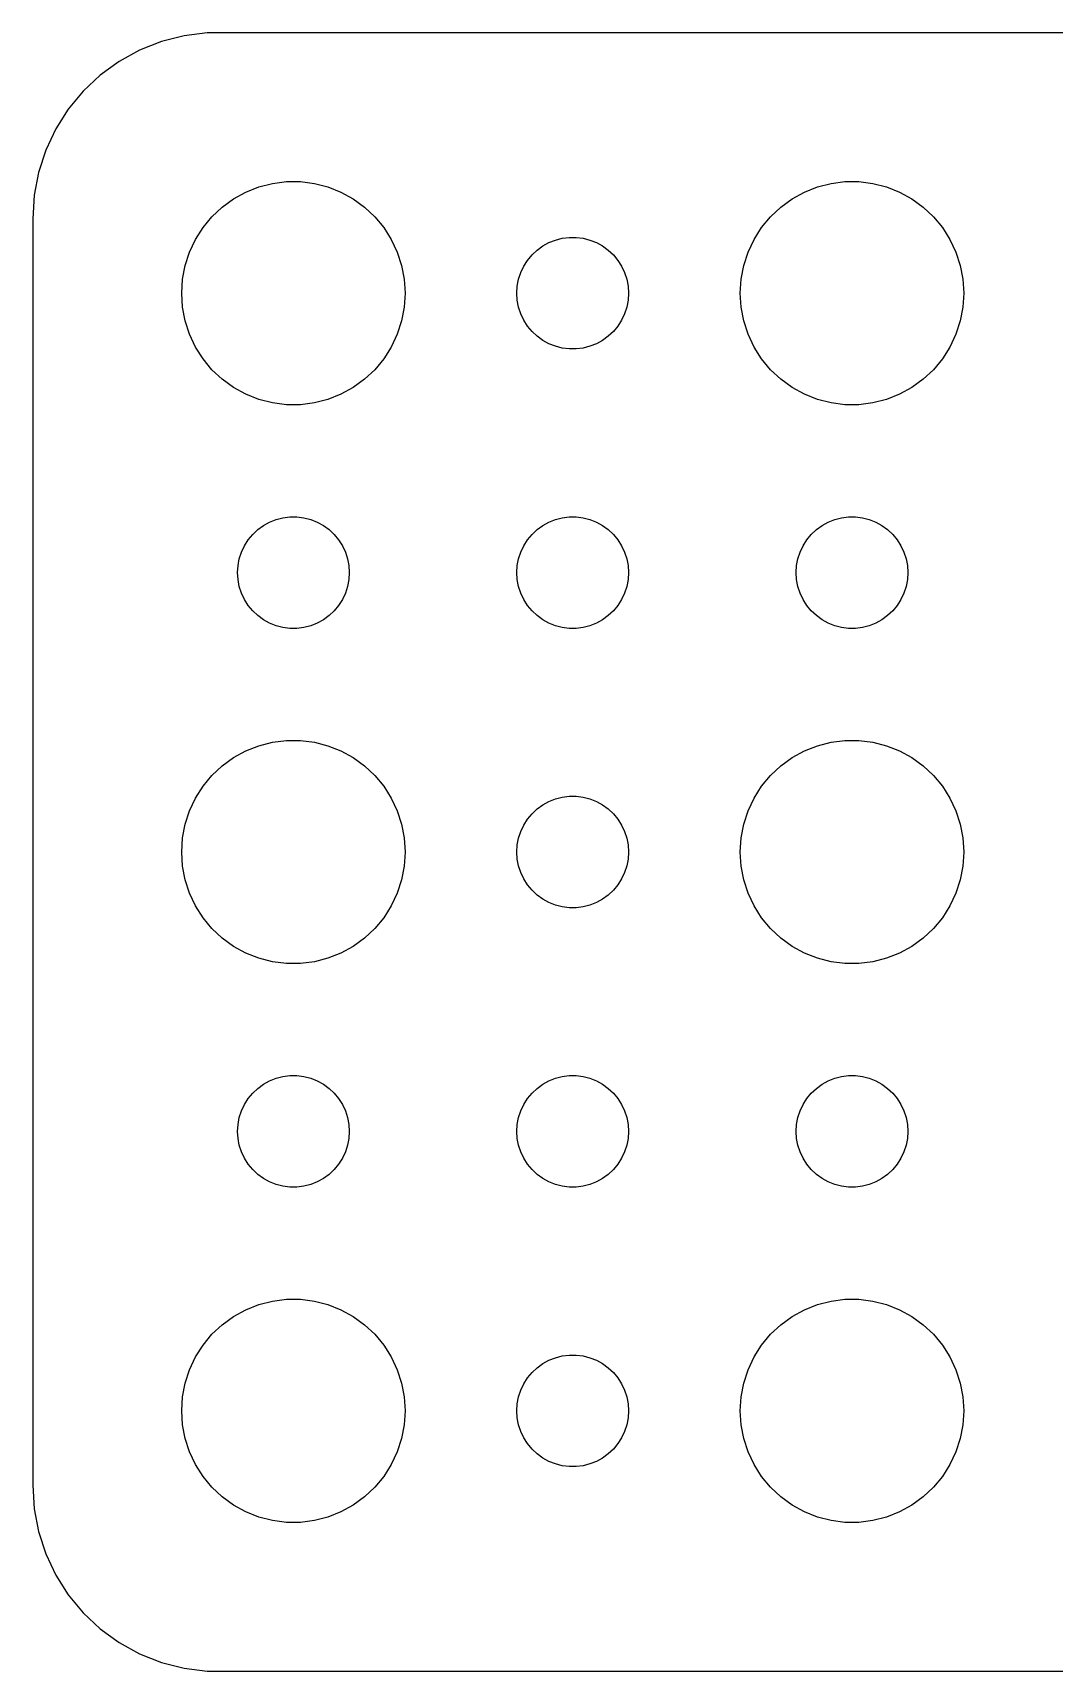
# Model space of a CAD drawing. Header units: metres. Extents: x -120 to 120, y -22 to 22.
# Drawn here: x -119.5 to -92.07, y -21.99 to 21.99 of the extents above; entities that cross this region are included whole.
import ezdxf

# ---------------------------------------------------------------- set-up
doc = ezdxf.new("R2010")
doc.units = ezdxf.units.M

msp = doc.modelspace()

# ---------------------------------------------------------------- linework, layer by layer
for p, q in [((-114.814, 21.9901), (-115.437, 21.9114)), ((114.814, 21.9901), (-114.814, 21.9901)), ((-116.045, 21.7553), (-116.629, 21.5241)), ((-115.437, 21.9114), (-116.045, 21.7553)), ((-117.179, 21.2216), (-117.687, 20.8526)), ((-116.629, 21.5241), (-117.179, 21.2216)), ((-117.687, 20.8526), (-118.145, 20.4227)), ((-118.145, 20.4227), (-118.545, 19.9389)), ((-118.545, 19.9389), (-118.882, 19.4088)), ((-118.882, 19.4088), (-119.149, 18.8406)), ((-119.149, 18.8406), (-119.343, 18.2434)), ((-119.343, 18.2434), (-119.461, 17.6267)), ((-119.461, 17.6267), (-119.5, 17)), ((-114.107, 17.533), (-113.777, 17.7145)), ((-113.777, 17.7145), (-113.427, 17.8532)), ((-113.427, 17.8532), (-113.062, 17.9469)), ((-113.062, 17.9469), (-112.688, 17.9941)), ((-112.688, 17.9941), (-112.312, 17.9941)), ((-112.312, 17.9941), (-111.938, 17.9469)), ((-111.938, 17.9469), (-111.573, 17.8532)), ((-111.573, 17.8532), (-111.223, 17.7145)), ((-111.223, 17.7145), (-110.893, 17.533)), ((-99.1075, 17.533), (-98.7773, 17.7145)), ((-98.7773, 17.7145), (-98.427, 17.8532)), ((-98.427, 17.8532), (-98.0621, 17.9469)), ((-98.0621, 17.9469), (-97.6884, 17.9941)), ((-97.6884, 17.9941), (-97.3116, 17.9941)), ((-97.3116, 17.9941), (-96.9379, 17.9469)), ((-96.9379, 17.9469), (-96.573, 17.8532)), ((-96.573, 17.8532), (-96.2227, 17.7145)), ((-96.2227, 17.7145), (-95.8925, 17.533)), ((-114.687, 17.0536), (-114.412, 17.3115)), ((-114.412, 17.3115), (-114.107, 17.533)), ((-110.893, 17.533), (-110.588, 17.3115)), ((-110.588, 17.3115), (-110.313, 17.0536)), ((-99.6869, 17.0536), (-99.4123, 17.3115)), ((-99.4123, 17.3115), (-99.1075, 17.533)), ((-95.8925, 17.533), (-95.5877, 17.3115)), ((-95.5877, 17.3115), (-95.3131, 17.0536)), ((-119.5, 17), (-119.5, -17)), ((-115.129, 16.4453), (-114.927, 16.7634)), ((-114.927, 16.7634), (-114.687, 17.0536)), ((-110.313, 17.0536), (-110.073, 16.7634)), ((-110.073, 16.7634), (-109.871, 16.4453)), ((-100.129, 16.4453), (-99.927, 16.7634)), ((-99.927, 16.7634), (-99.6869, 17.0536)), ((-95.3131, 17.0536), (-95.073, 16.7634)), ((-95.073, 16.7634), (-94.8711, 16.4453)), ((-115.289, 16.1044), (-115.129, 16.4453)), ((-109.871, 16.4453), (-109.711, 16.1044)), ((-105.804, 16.2665), (-105.639, 16.3572)), ((-105.639, 16.3572), (-105.464, 16.4266)), ((-105.464, 16.4266), (-105.281, 16.4734)), ((-105.281, 16.4734), (-105.094, 16.497)), ((-105.094, 16.497), (-104.906, 16.497)), ((-104.906, 16.497), (-104.719, 16.4734)), ((-104.719, 16.4734), (-104.536, 16.4266)), ((-104.536, 16.4266), (-104.361, 16.3572)), ((-104.361, 16.3572), (-104.196, 16.2665)), ((-100.289, 16.1044), (-100.129, 16.4453)), ((-94.8711, 16.4453), (-94.7107, 16.1044)), ((-115.406, 15.7461), (-115.289, 16.1044)), ((-109.711, 16.1044), (-109.594, 15.7461)), ((-106.314, 15.7226), (-106.214, 15.8817)), ((-106.214, 15.8817), (-106.093, 16.0268)), ((-106.093, 16.0268), (-105.956, 16.1558)), ((-105.956, 16.1558), (-105.804, 16.2665)), ((-104.196, 16.2665), (-104.044, 16.1558)), ((-104.044, 16.1558), (-103.907, 16.0268)), ((-103.907, 16.0268), (-103.786, 15.8817)), ((-103.786, 15.8817), (-103.686, 15.7226)), ((-100.406, 15.7461), (-100.289, 16.1044)), ((-94.7107, 16.1044), (-94.5943, 15.7461)), ((-115.476, 15.376), (-115.406, 15.7461)), ((-109.594, 15.7461), (-109.524, 15.376)), ((-106.453, 15.373), (-106.395, 15.5522)), ((-106.395, 15.5522), (-106.314, 15.7226)), ((-103.686, 15.7226), (-103.605, 15.5522)), ((-103.605, 15.5522), (-103.547, 15.373)), ((-100.476, 15.376), (-100.406, 15.7461)), ((-94.5943, 15.7461), (-94.5237, 15.376)), ((-115.5, 15), (-115.476, 15.376)), ((-115.476, 14.624), (-115.5, 15)), ((-109.524, 15.376), (-109.5, 15)), ((-109.5, 15), (-109.524, 14.624)), ((-106.5, 15), (-106.488, 15.188)), ((-106.488, 14.812), (-106.5, 15)), ((-106.488, 15.188), (-106.453, 15.373)), ((-103.547, 15.373), (-103.512, 15.188)), ((-103.512, 15.188), (-103.5, 15)), ((-103.5, 15), (-103.512, 14.812)), ((-100.5, 15), (-100.476, 15.376)), ((-100.476, 14.624), (-100.5, 15)), ((-94.5237, 15.376), (-94.5, 15)), ((-94.5, 15), (-94.5237, 14.624)), ((-115.406, 14.2539), (-115.476, 14.624)), ((-109.524, 14.624), (-109.594, 14.2539)), ((-106.453, 14.627), (-106.488, 14.812)), ((-106.395, 14.4478), (-106.453, 14.627)), ((-103.547, 14.627), (-103.605, 14.4478)), ((-103.512, 14.812), (-103.547, 14.627)), ((-100.406, 14.2539), (-100.476, 14.624)), ((-94.5237, 14.624), (-94.5943, 14.2539)), ((-115.289, 13.8956), (-115.406, 14.2539)), ((-109.594, 14.2539), (-109.711, 13.8956)), ((-106.314, 14.2774), (-106.395, 14.4478)), ((-106.214, 14.1183), (-106.314, 14.2774)), ((-106.093, 13.9732), (-106.214, 14.1183)), ((-103.786, 14.1183), (-103.907, 13.9732)), ((-103.686, 14.2774), (-103.786, 14.1183)), ((-103.605, 14.4478), (-103.686, 14.2774)), ((-100.289, 13.8956), (-100.406, 14.2539)), ((-94.5943, 14.2539), (-94.7107, 13.8956)), ((-115.129, 13.5547), (-115.289, 13.8956)), ((-109.711, 13.8956), (-109.871, 13.5547)), ((-105.956, 13.8442), (-106.093, 13.9732)), ((-105.804, 13.7335), (-105.956, 13.8442)), ((-105.639, 13.6427), (-105.804, 13.7335)), ((-105.464, 13.5734), (-105.639, 13.6427)), ((-104.361, 13.6427), (-104.536, 13.5734)), ((-104.196, 13.7335), (-104.361, 13.6427)), ((-104.044, 13.8442), (-104.196, 13.7335)), ((-103.907, 13.9732), (-104.044, 13.8442)), ((-100.129, 13.5547), (-100.289, 13.8956)), ((-94.7107, 13.8956), (-94.8711, 13.5547)), ((-114.927, 13.2366), (-115.129, 13.5547)), ((-114.687, 12.9464), (-114.927, 13.2366)), ((-110.073, 13.2366), (-110.313, 12.9464)), ((-109.871, 13.5547), (-110.073, 13.2366)), ((-105.281, 13.5266), (-105.464, 13.5734)), ((-105.094, 13.5029), (-105.281, 13.5266)), ((-104.906, 13.5029), (-105.094, 13.5029)), ((-104.719, 13.5266), (-104.906, 13.5029)), ((-104.536, 13.5734), (-104.719, 13.5266)), ((-99.927, 13.2366), (-100.129, 13.5547)), ((-99.6869, 12.9464), (-99.927, 13.2366)), ((-95.073, 13.2366), (-95.3131, 12.9464)), ((-94.8711, 13.5547), (-95.073, 13.2366)), ((-114.412, 12.6884), (-114.687, 12.9464)), ((-110.313, 12.9464), (-110.588, 12.6884)), ((-99.4123, 12.6884), (-99.6869, 12.9464)), ((-95.3131, 12.9464), (-95.5877, 12.6884)), ((-114.107, 12.467), (-114.412, 12.6884)), ((-113.777, 12.2855), (-114.107, 12.467)), ((-110.893, 12.467), (-111.223, 12.2855)), ((-110.588, 12.6884), (-110.893, 12.467)), ((-99.1075, 12.467), (-99.4123, 12.6884)), ((-98.7773, 12.2855), (-99.1075, 12.467)), ((-95.8925, 12.467), (-96.2227, 12.2855)), ((-95.5877, 12.6884), (-95.8925, 12.467)), ((-113.427, 12.1468), (-113.777, 12.2855)), ((-113.062, 12.0531), (-113.427, 12.1468)), ((-112.688, 12.0059), (-113.062, 12.0531)), ((-112.312, 12.0059), (-112.688, 12.0059)), ((-111.938, 12.0531), (-112.312, 12.0059)), ((-111.573, 12.1468), (-111.938, 12.0531)), ((-111.223, 12.2855), (-111.573, 12.1468)), ((-98.427, 12.1468), (-98.7773, 12.2855)), ((-98.0621, 12.0531), (-98.427, 12.1468)), ((-97.6884, 12.0059), (-98.0621, 12.0531)), ((-97.3116, 12.0059), (-97.6884, 12.0059)), ((-96.9379, 12.0531), (-97.3116, 12.0059)), ((-96.573, 12.1468), (-96.9379, 12.0531)), ((-96.2227, 12.2855), (-96.573, 12.1468)), ((-113.304, 8.76648), (-113.139, 8.85724)), ((-113.139, 8.85724), (-112.964, 8.92657)), ((-112.964, 8.92657), (-112.781, 8.97342)), ((-112.781, 8.97342), (-112.594, 8.99704)), ((-112.594, 8.99704), (-112.406, 8.99704)), ((-112.406, 8.99704), (-112.219, 8.97342)), ((-112.219, 8.97342), (-112.036, 8.92657)), ((-112.036, 8.92657), (-111.861, 8.85724)), ((-111.861, 8.85724), (-111.696, 8.76648)), ((-105.804, 8.76648), (-105.639, 8.85724)), ((-105.639, 8.85724), (-105.464, 8.92657)), ((-105.464, 8.92657), (-105.281, 8.97342)), ((-105.281, 8.97342), (-105.094, 8.99704)), ((-105.094, 8.99704), (-104.906, 8.99704)), ((-104.906, 8.99704), (-104.719, 8.97342)), ((-104.719, 8.97342), (-104.536, 8.92657)), ((-104.536, 8.92657), (-104.361, 8.85724)), ((-104.361, 8.85724), (-104.196, 8.76648)), ((-98.3037, 8.76648), (-98.1387, 8.85724)), ((-98.1387, 8.85724), (-97.9635, 8.92657)), ((-97.9635, 8.92657), (-97.7811, 8.97342)), ((-97.7811, 8.97342), (-97.5942, 8.99704)), ((-97.5942, 8.99704), (-97.4058, 8.99704)), ((-97.4058, 8.99704), (-97.2189, 8.97342)), ((-97.2189, 8.97342), (-97.0365, 8.92657)), ((-97.0365, 8.92657), (-96.8613, 8.85724)), ((-96.8613, 8.85724), (-96.6963, 8.76648)), ((-113.814, 8.22263), (-113.714, 8.38167)), ((-113.714, 8.38167), (-113.593, 8.52681)), ((-113.593, 8.52681), (-113.456, 8.65576)), ((-113.456, 8.65576), (-113.304, 8.76648)), ((-111.696, 8.76648), (-111.544, 8.65576)), ((-111.544, 8.65576), (-111.407, 8.52681)), ((-111.407, 8.52681), (-111.286, 8.38167)), ((-111.286, 8.38167), (-111.186, 8.22263)), ((-106.314, 8.22263), (-106.214, 8.38167)), ((-106.214, 8.38167), (-106.093, 8.52681)), ((-106.093, 8.52681), (-105.956, 8.65576)), ((-105.956, 8.65576), (-105.804, 8.76648)), ((-104.196, 8.76648), (-104.044, 8.65576)), ((-104.044, 8.65576), (-103.907, 8.52681)), ((-103.907, 8.52681), (-103.786, 8.38167)), ((-103.786, 8.38167), (-103.686, 8.22263)), ((-98.8145, 8.22263), (-98.7135, 8.38167)), ((-98.7135, 8.38167), (-98.5934, 8.52681)), ((-98.5934, 8.52681), (-98.4561, 8.65576)), ((-98.4561, 8.65576), (-98.3037, 8.76648)), ((-96.6963, 8.76648), (-96.5439, 8.65576)), ((-96.5439, 8.65576), (-96.4065, 8.52681)), ((-96.4065, 8.52681), (-96.2865, 8.38167)), ((-96.2865, 8.38167), (-96.1855, 8.22263)), ((-113.953, 7.87303), (-113.895, 8.05219)), ((-113.895, 8.05219), (-113.814, 8.22263)), ((-111.186, 8.22263), (-111.105, 8.05219)), ((-111.105, 8.05219), (-111.047, 7.87303)), ((-106.453, 7.87303), (-106.395, 8.05219)), ((-106.395, 8.05219), (-106.314, 8.22263)), ((-103.686, 8.22263), (-103.605, 8.05219)), ((-103.605, 8.05219), (-103.547, 7.87303)), ((-98.9529, 7.87303), (-98.8947, 8.05219)), ((-98.8947, 8.05219), (-98.8145, 8.22263)), ((-96.1855, 8.22263), (-96.1053, 8.05219)), ((-96.1053, 8.05219), (-96.0471, 7.87303)), ((-114, 7.5), (-113.988, 7.68799)), ((-113.988, 7.312), (-114, 7.5)), ((-113.988, 7.68799), (-113.953, 7.87303)), ((-111.047, 7.87303), (-111.012, 7.68799)), ((-111.012, 7.68799), (-111, 7.5)), ((-111, 7.5), (-111.012, 7.312)), ((-106.5, 7.5), (-106.488, 7.68799)), ((-106.488, 7.312), (-106.5, 7.5)), ((-106.488, 7.68799), (-106.453, 7.87303)), ((-103.547, 7.87303), (-103.512, 7.68799)), ((-103.512, 7.68799), (-103.5, 7.5)), ((-103.5, 7.5), (-103.512, 7.312)), ((-99, 7.5), (-98.9882, 7.68799)), ((-98.9882, 7.312), (-99, 7.5)), ((-98.9882, 7.68799), (-98.9529, 7.87303)), ((-96.0471, 7.87303), (-96.0118, 7.68799)), ((-96.0118, 7.68799), (-96, 7.5)), ((-96, 7.5), (-96.0118, 7.312)), ((-113.953, 7.12695), (-113.988, 7.312)), ((-113.895, 6.9478), (-113.953, 7.12695)), ((-111.047, 7.12695), (-111.105, 6.9478)), ((-111.012, 7.312), (-111.047, 7.12695)), ((-106.453, 7.12695), (-106.488, 7.312)), ((-106.395, 6.9478), (-106.453, 7.12695)), ((-103.547, 7.12695), (-103.605, 6.9478)), ((-103.512, 7.312), (-103.547, 7.12695)), ((-98.9529, 7.12695), (-98.9882, 7.312)), ((-98.8947, 6.9478), (-98.9529, 7.12695)), ((-96.0471, 7.12695), (-96.1053, 6.9478)), ((-96.0118, 7.312), (-96.0471, 7.12695)), ((-113.814, 6.77736), (-113.895, 6.9478)), ((-113.714, 6.61832), (-113.814, 6.77736)), ((-113.593, 6.47318), (-113.714, 6.61832)), ((-111.286, 6.61832), (-111.407, 6.47318)), ((-111.186, 6.77736), (-111.286, 6.61832)), ((-111.105, 6.9478), (-111.186, 6.77736)), ((-106.314, 6.77736), (-106.395, 6.9478)), ((-106.214, 6.61832), (-106.314, 6.77736)), ((-106.093, 6.47318), (-106.214, 6.61832)), ((-103.786, 6.61832), (-103.907, 6.47318)), ((-103.686, 6.77736), (-103.786, 6.61832)), ((-103.605, 6.9478), (-103.686, 6.77736)), ((-98.8145, 6.77736), (-98.8947, 6.9478)), ((-98.7135, 6.61832), (-98.8145, 6.77736)), ((-98.5934, 6.47318), (-98.7135, 6.61832)), ((-96.2865, 6.61832), (-96.4065, 6.47318)), ((-96.1855, 6.77736), (-96.2865, 6.61832)), ((-96.1053, 6.9478), (-96.1855, 6.77736)), ((-113.456, 6.34422), (-113.593, 6.47318)), ((-113.304, 6.23351), (-113.456, 6.34422)), ((-113.139, 6.14275), (-113.304, 6.23351)), ((-111.696, 6.23351), (-111.861, 6.14275)), ((-111.544, 6.34422), (-111.696, 6.23351)), ((-111.407, 6.47318), (-111.544, 6.34422)), ((-105.956, 6.34422), (-106.093, 6.47318)), ((-105.804, 6.23351), (-105.956, 6.34422)), ((-105.639, 6.14275), (-105.804, 6.23351)), ((-104.196, 6.23351), (-104.361, 6.14275)), ((-104.044, 6.34422), (-104.196, 6.23351)), ((-103.907, 6.47318), (-104.044, 6.34422)), ((-98.4561, 6.34422), (-98.5934, 6.47318)), ((-98.3037, 6.23351), (-98.4561, 6.34422)), ((-98.1387, 6.14275), (-98.3037, 6.23351)), ((-96.6963, 6.23351), (-96.8613, 6.14275)), ((-96.5439, 6.34422), (-96.6963, 6.23351)), ((-96.4065, 6.47318), (-96.5439, 6.34422)), ((-112.964, 6.07341), (-113.139, 6.14275)), ((-112.781, 6.02657), (-112.964, 6.07341)), ((-112.594, 6.00294), (-112.781, 6.02657)), ((-112.406, 6.00294), (-112.594, 6.00294)), ((-112.219, 6.02657), (-112.406, 6.00294)), ((-112.036, 6.07341), (-112.219, 6.02657)), ((-111.861, 6.14275), (-112.036, 6.07341)), ((-105.464, 6.07341), (-105.639, 6.14275)), ((-105.281, 6.02657), (-105.464, 6.07341)), ((-105.094, 6.00294), (-105.281, 6.02657)), ((-104.906, 6.00294), (-105.094, 6.00294)), ((-104.719, 6.02657), (-104.906, 6.00294)), ((-104.536, 6.07341), (-104.719, 6.02657)), ((-104.361, 6.14275), (-104.536, 6.07341)), ((-97.9635, 6.07341), (-98.1387, 6.14275)), ((-97.7811, 6.02657), (-97.9635, 6.07341)), ((-97.5942, 6.00294), (-97.7811, 6.02657)), ((-97.4058, 6.00294), (-97.5942, 6.00294)), ((-97.2189, 6.02657), (-97.4058, 6.00294)), ((-97.0365, 6.07341), (-97.2189, 6.02657)), ((-96.8613, 6.14275), (-97.0365, 6.07341)), ((-114.107, 2.53297), (-113.777, 2.71448)), ((-113.777, 2.71448), (-113.427, 2.85316)), ((-113.427, 2.85316), (-113.062, 2.94685)), ((-113.062, 2.94685), (-112.688, 2.99408)), ((-112.688, 2.99408), (-112.312, 2.99408)), ((-112.312, 2.99408), (-111.938, 2.94685)), ((-111.938, 2.94685), (-111.573, 2.85316)), ((-111.573, 2.85316), (-111.223, 2.71448)), ((-111.223, 2.71448), (-110.893, 2.53297)), ((-99.1075, 2.53297), (-98.7773, 2.71448)), ((-98.7773, 2.71448), (-98.427, 2.85316)), ((-98.427, 2.85316), (-98.0621, 2.94685)), ((-98.0621, 2.94685), (-97.6884, 2.99408)), ((-97.6884, 2.99408), (-97.3116, 2.99408)), ((-97.3116, 2.99408), (-96.9379, 2.94685)), ((-96.9379, 2.94685), (-96.573, 2.85316)), ((-96.573, 2.85316), (-96.2227, 2.71448)), ((-96.2227, 2.71448), (-95.8925, 2.53297)), ((-114.687, 2.05363), (-114.412, 2.31154)), ((-114.412, 2.31154), (-114.107, 2.53297)), ((-110.893, 2.53297), (-110.588, 2.31154)), ((-110.588, 2.31154), (-110.313, 2.05363)), ((-99.6869, 2.05363), (-99.4123, 2.31154)), ((-99.4123, 2.31154), (-99.1075, 2.53297)), ((-95.8925, 2.53297), (-95.5877, 2.31154)), ((-95.5877, 2.31154), (-95.3131, 2.05363)), ((-115.129, 1.44525), (-114.927, 1.76335)), ((-114.927, 1.76335), (-114.687, 2.05363)), ((-110.313, 2.05363), (-110.073, 1.76335)), ((-110.073, 1.76335), (-109.871, 1.44525)), ((-100.129, 1.44525), (-99.927, 1.76335)), ((-99.927, 1.76335), (-99.6869, 2.05363)), ((-95.3131, 2.05363), (-95.073, 1.76335)), ((-95.073, 1.76335), (-94.8711, 1.44525)), ((-115.289, 1.10437), (-115.129, 1.44525)), ((-109.871, 1.44525), (-109.711, 1.10437)), ((-105.804, 1.26648), (-105.639, 1.35724)), ((-105.639, 1.35724), (-105.464, 1.42657)), ((-105.464, 1.42657), (-105.281, 1.47342)), ((-105.281, 1.47342), (-105.094, 1.49704)), ((-105.094, 1.49704), (-104.906, 1.49704)), ((-104.906, 1.49704), (-104.719, 1.47342)), ((-104.719, 1.47342), (-104.536, 1.42657)), ((-104.536, 1.42657), (-104.361, 1.35724)), ((-104.361, 1.35724), (-104.196, 1.26648)), ((-100.289, 1.10437), (-100.129, 1.44525)), ((-94.8711, 1.44525), (-94.7107, 1.10437)), ((-115.406, 0.746063), (-115.289, 1.10437)), ((-109.711, 1.10437), (-109.594, 0.746063)), ((-106.314, 0.722626), (-106.214, 0.881668)), ((-106.214, 0.881668), (-106.093, 1.02681)), ((-106.093, 1.02681), (-105.956, 1.15576)), ((-105.956, 1.15576), (-105.804, 1.26648)), ((-104.196, 1.26648), (-104.044, 1.15576)), ((-104.044, 1.15576), (-103.907, 1.02681)), ((-103.907, 1.02681), (-103.786, 0.881668)), ((-103.786, 0.881668), (-103.686, 0.722626)), ((-100.406, 0.746063), (-100.289, 1.10437)), ((-94.7107, 1.10437), (-94.5943, 0.746063)), ((-115.476, 0.375992), (-115.406, 0.746063)), ((-109.594, 0.746063), (-109.524, 0.375992)), ((-106.453, 0.373032), (-106.395, 0.552185)), ((-106.395, 0.552185), (-106.314, 0.722626)), ((-103.686, 0.722626), (-103.605, 0.552185)), ((-103.605, 0.552185), (-103.547, 0.373032)), ((-100.476, 0.375992), (-100.406, 0.746063)), ((-94.5943, 0.746063), (-94.5237, 0.375992)), ((-115.5, 0), (-115.476, 0.375992)), ((-115.476, -0.375992), (-115.5, 0)), ((-109.524, 0.375992), (-109.5, 0)), ((-109.5, 0), (-109.524, -0.375992)), ((-106.5, 0), (-106.488, 0.187988)), ((-106.488, -0.187988), (-106.5, 0)), ((-106.488, 0.187988), (-106.453, 0.373032)), ((-103.547, 0.373032), (-103.512, 0.187988)), ((-103.512, 0.187988), (-103.5, 0)), ((-103.5, 0), (-103.512, -0.187988)), ((-100.5, 0), (-100.476, 0.375992)), ((-100.476, -0.375992), (-100.5, 0)), ((-94.5237, 0.375992), (-94.5, 0)), ((-94.5, 0), (-94.5237, -0.375992)), ((-115.406, -0.746063), (-115.476, -0.375992)), ((-109.524, -0.375992), (-109.594, -0.746063)), ((-106.453, -0.373032), (-106.488, -0.187988)), ((-106.395, -0.552185), (-106.453, -0.373032)), ((-103.547, -0.373032), (-103.605, -0.552185)), ((-103.512, -0.187988), (-103.547, -0.373032)), ((-100.406, -0.746063), (-100.476, -0.375992)), ((-94.5237, -0.375992), (-94.5943, -0.746063)), ((-115.289, -1.10437), (-115.406, -0.746063)), ((-109.594, -0.746063), (-109.711, -1.10437)), ((-106.314, -0.722626), (-106.395, -0.552185)), ((-106.214, -0.881668), (-106.314, -0.722626)), ((-103.686, -0.722626), (-103.786, -0.881668)), ((-103.605, -0.552185), (-103.686, -0.722626)), ((-100.289, -1.10437), (-100.406, -0.746063)), ((-94.5943, -0.746063), (-94.7107, -1.10437)), ((-115.129, -1.44525), (-115.289, -1.10437)), ((-109.711, -1.10437), (-109.871, -1.44525)), ((-106.093, -1.02681), (-106.214, -0.881668)), ((-105.956, -1.15576), (-106.093, -1.02681)), ((-105.804, -1.26648), (-105.956, -1.15576)), ((-105.639, -1.35724), (-105.804, -1.26648)), ((-104.196, -1.26648), (-104.361, -1.35724)), ((-104.044, -1.15576), (-104.196, -1.26648)), ((-103.907, -1.02681), (-104.044, -1.15576)), ((-103.786, -0.881668), (-103.907, -1.02681)), ((-100.129, -1.44525), (-100.289, -1.10437)), ((-94.7107, -1.10437), (-94.8711, -1.44525)), ((-114.927, -1.76335), (-115.129, -1.44525)), ((-109.871, -1.44525), (-110.073, -1.76335)), ((-105.464, -1.42657), (-105.639, -1.35724)), ((-105.281, -1.47342), (-105.464, -1.42657)), ((-105.094, -1.49704), (-105.281, -1.47342)), ((-104.906, -1.49704), (-105.094, -1.49704)), ((-104.719, -1.47342), (-104.906, -1.49704)), ((-104.536, -1.42657), (-104.719, -1.47342)), ((-104.361, -1.35724), (-104.536, -1.42657)), ((-99.927, -1.76335), (-100.129, -1.44525)), ((-94.8711, -1.44525), (-95.073, -1.76335)), ((-114.687, -2.05363), (-114.927, -1.76335)), ((-114.412, -2.31154), (-114.687, -2.05363)), ((-110.313, -2.05363), (-110.588, -2.31154)), ((-110.073, -1.76335), (-110.313, -2.05363)), ((-99.6869, -2.05363), (-99.927, -1.76335)), ((-99.4123, -2.31154), (-99.6869, -2.05363)), ((-95.3131, -2.05363), (-95.5877, -2.31154)), ((-95.073, -1.76335), (-95.3131, -2.05363)), ((-114.107, -2.53297), (-114.412, -2.31154)), ((-113.777, -2.71448), (-114.107, -2.53297)), ((-110.893, -2.53297), (-111.223, -2.71448)), ((-110.588, -2.31154), (-110.893, -2.53297)), ((-99.1075, -2.53297), (-99.4123, -2.31154)), ((-98.7773, -2.71448), (-99.1075, -2.53297)), ((-95.8925, -2.53297), (-96.2227, -2.71448)), ((-95.5877, -2.31154), (-95.8925, -2.53297)), ((-113.427, -2.85316), (-113.777, -2.71448)), ((-113.062, -2.94685), (-113.427, -2.85316)), ((-112.688, -2.99408), (-113.062, -2.94685)), ((-112.312, -2.99408), (-112.688, -2.99408)), ((-111.938, -2.94685), (-112.312, -2.99408)), ((-111.573, -2.85316), (-111.938, -2.94685)), ((-111.223, -2.71448), (-111.573, -2.85316)), ((-98.427, -2.85316), (-98.7773, -2.71448)), ((-98.0621, -2.94685), (-98.427, -2.85316)), ((-97.6884, -2.99408), (-98.0621, -2.94685)), ((-97.3116, -2.99408), (-97.6884, -2.99408)), ((-96.9379, -2.94685), (-97.3116, -2.99408)), ((-96.573, -2.85316), (-96.9379, -2.94685)), ((-96.2227, -2.71448), (-96.573, -2.85316)), ((-113.304, -6.23351), (-113.139, -6.14275)), ((-113.139, -6.14275), (-112.964, -6.07341)), ((-112.964, -6.07341), (-112.781, -6.02657)), ((-112.781, -6.02657), (-112.594, -6.00294)), ((-112.594, -6.00294), (-112.406, -6.00294)), ((-112.406, -6.00294), (-112.219, -6.02657)), ((-112.219, -6.02657), (-112.036, -6.07341)), ((-112.036, -6.07341), (-111.861, -6.14275)), ((-111.861, -6.14275), (-111.696, -6.23351)), ((-105.804, -6.23351), (-105.639, -6.14275)), ((-105.639, -6.14275), (-105.464, -6.07341)), ((-105.464, -6.07341), (-105.281, -6.02657)), ((-105.281, -6.02657), (-105.094, -6.00294)), ((-105.094, -6.00294), (-104.906, -6.00294)), ((-104.906, -6.00294), (-104.719, -6.02657)), ((-104.719, -6.02657), (-104.536, -6.07341)), ((-104.536, -6.07341), (-104.361, -6.14275)), ((-104.361, -6.14275), (-104.196, -6.23351)), ((-98.3037, -6.23351), (-98.1387, -6.14275)), ((-98.1387, -6.14275), (-97.9635, -6.07341)), ((-97.9635, -6.07341), (-97.7811, -6.02657)), ((-97.7811, -6.02657), (-97.5942, -6.00294)), ((-97.5942, -6.00294), (-97.4058, -6.00294)), ((-97.4058, -6.00294), (-97.2189, -6.02657)), ((-97.2189, -6.02657), (-97.0365, -6.07341)), ((-97.0365, -6.07341), (-96.8613, -6.14275)), ((-96.8613, -6.14275), (-96.6963, -6.23351)), ((-113.714, -6.61832), (-113.593, -6.47318)), ((-113.593, -6.47318), (-113.456, -6.34422)), ((-113.456, -6.34422), (-113.304, -6.23351)), ((-111.696, -6.23351), (-111.544, -6.34422)), ((-111.544, -6.34422), (-111.407, -6.47318)), ((-111.407, -6.47318), (-111.286, -6.61832)), ((-106.214, -6.61832), (-106.093, -6.47318)), ((-106.093, -6.47318), (-105.956, -6.34422)), ((-105.956, -6.34422), (-105.804, -6.23351)), ((-104.196, -6.23351), (-104.044, -6.34422)), ((-104.044, -6.34422), (-103.907, -6.47318)), ((-103.907, -6.47318), (-103.786, -6.61832)), ((-98.7135, -6.61832), (-98.5934, -6.47318)), ((-98.5934, -6.47318), (-98.4561, -6.34422)), ((-98.4561, -6.34422), (-98.3037, -6.23351)), ((-96.6963, -6.23351), (-96.5439, -6.34422)), ((-96.5439, -6.34422), (-96.4065, -6.47318)), ((-96.4065, -6.47318), (-96.2865, -6.61832)), ((-113.953, -7.12695), (-113.895, -6.9478)), ((-113.895, -6.9478), (-113.814, -6.77736)), ((-113.814, -6.77736), (-113.714, -6.61832)), ((-111.286, -6.61832), (-111.186, -6.77736)), ((-111.186, -6.77736), (-111.105, -6.9478)), ((-111.105, -6.9478), (-111.047, -7.12695)), ((-106.453, -7.12695), (-106.395, -6.9478)), ((-106.395, -6.9478), (-106.314, -6.77736)), ((-106.314, -6.77736), (-106.214, -6.61832)), ((-103.786, -6.61832), (-103.686, -6.77736)), ((-103.686, -6.77736), (-103.605, -6.9478)), ((-103.605, -6.9478), (-103.547, -7.12695)), ((-98.9529, -7.12695), (-98.8947, -6.9478)), ((-98.8947, -6.9478), (-98.8145, -6.77736)), ((-98.8145, -6.77736), (-98.7135, -6.61832)), ((-96.2865, -6.61832), (-96.1855, -6.77736)), ((-96.1855, -6.77736), (-96.1053, -6.9478)), ((-96.1053, -6.9478), (-96.0471, -7.12695)), ((-114, -7.5), (-113.988, -7.312)), ((-113.988, -7.312), (-113.953, -7.12695)), ((-111.047, -7.12695), (-111.012, -7.312)), ((-111.012, -7.312), (-111, -7.5)), ((-106.5, -7.5), (-106.488, -7.312)), ((-106.488, -7.312), (-106.453, -7.12695)), ((-103.547, -7.12695), (-103.512, -7.312)), ((-103.512, -7.312), (-103.5, -7.5)), ((-99, -7.5), (-98.9882, -7.312)), ((-98.9882, -7.312), (-98.9529, -7.12695)), ((-96.0471, -7.12695), (-96.0118, -7.312)), ((-96.0118, -7.312), (-96, -7.5)), ((-113.988, -7.68799), (-114, -7.5)), ((-113.953, -7.87303), (-113.988, -7.68799)), ((-113.895, -8.05219), (-113.953, -7.87303)), ((-111.047, -7.87303), (-111.105, -8.05219)), ((-111.012, -7.68799), (-111.047, -7.87303)), ((-111, -7.5), (-111.012, -7.68799)), ((-106.488, -7.68799), (-106.5, -7.5)), ((-106.453, -7.87303), (-106.488, -7.68799)), ((-106.395, -8.05219), (-106.453, -7.87303)), ((-103.547, -7.87303), (-103.605, -8.05219)), ((-103.512, -7.68799), (-103.547, -7.87303)), ((-103.5, -7.5), (-103.512, -7.68799)), ((-98.9882, -7.68799), (-99, -7.5)), ((-98.9529, -7.87303), (-98.9882, -7.68799)), ((-98.8947, -8.05219), (-98.9529, -7.87303)), ((-96.0471, -7.87303), (-96.1053, -8.05219)), ((-96.0118, -7.68799), (-96.0471, -7.87303)), ((-96, -7.5), (-96.0118, -7.68799)), ((-113.814, -8.22263), (-113.895, -8.05219)), ((-113.714, -8.38167), (-113.814, -8.22263)), ((-111.186, -8.22263), (-111.286, -8.38167)), ((-111.105, -8.05219), (-111.186, -8.22263)), ((-106.314, -8.22263), (-106.395, -8.05219)), ((-106.214, -8.38167), (-106.314, -8.22263)), ((-103.686, -8.22263), (-103.786, -8.38167)), ((-103.605, -8.05219), (-103.686, -8.22263)), ((-98.8145, -8.22263), (-98.8947, -8.05219)), ((-98.7135, -8.38167), (-98.8145, -8.22263)), ((-96.1855, -8.22263), (-96.2865, -8.38167)), ((-96.1053, -8.05219), (-96.1855, -8.22263)), ((-113.593, -8.52681), (-113.714, -8.38167)), ((-113.456, -8.65576), (-113.593, -8.52681)), ((-113.304, -8.76648), (-113.456, -8.65576)), ((-113.139, -8.85724), (-113.304, -8.76648)), ((-111.696, -8.76648), (-111.861, -8.85724)), ((-111.544, -8.65576), (-111.696, -8.76648)), ((-111.407, -8.52681), (-111.544, -8.65576)), ((-111.286, -8.38167), (-111.407, -8.52681)), ((-106.093, -8.52681), (-106.214, -8.38167)), ((-105.956, -8.65576), (-106.093, -8.52681)), ((-105.804, -8.76648), (-105.956, -8.65576)), ((-105.639, -8.85724), (-105.804, -8.76648)), ((-104.196, -8.76648), (-104.361, -8.85724)), ((-104.044, -8.65576), (-104.196, -8.76648)), ((-103.907, -8.52681), (-104.044, -8.65576)), ((-103.786, -8.38167), (-103.907, -8.52681)), ((-98.5934, -8.52681), (-98.7135, -8.38167)), ((-98.4561, -8.65576), (-98.5934, -8.52681)), ((-98.3037, -8.76648), (-98.4561, -8.65576)), ((-98.1387, -8.85724), (-98.3037, -8.76648)), ((-96.6963, -8.76648), (-96.8613, -8.85724)), ((-96.5439, -8.65576), (-96.6963, -8.76648)), ((-96.4065, -8.52681), (-96.5439, -8.65576)), ((-96.2865, -8.38167), (-96.4065, -8.52681)), ((-112.964, -8.92657), (-113.139, -8.85724)), ((-112.781, -8.97342), (-112.964, -8.92657)), ((-112.594, -8.99704), (-112.781, -8.97342)), ((-112.406, -8.99704), (-112.594, -8.99704)), ((-112.219, -8.97342), (-112.406, -8.99704)), ((-112.036, -8.92657), (-112.219, -8.97342)), ((-111.861, -8.85724), (-112.036, -8.92657)), ((-105.464, -8.92657), (-105.639, -8.85724)), ((-105.281, -8.97342), (-105.464, -8.92657)), ((-105.094, -8.99704), (-105.281, -8.97342)), ((-104.906, -8.99704), (-105.094, -8.99704)), ((-104.719, -8.97342), (-104.906, -8.99704)), ((-104.536, -8.92657), (-104.719, -8.97342)), ((-104.361, -8.85724), (-104.536, -8.92657)), ((-97.9635, -8.92657), (-98.1387, -8.85724)), ((-97.7811, -8.97342), (-97.9635, -8.92657)), ((-97.5942, -8.99704), (-97.7811, -8.97342)), ((-97.4058, -8.99704), (-97.5942, -8.99704)), ((-97.2189, -8.97342), (-97.4058, -8.99704)), ((-97.0365, -8.92657), (-97.2189, -8.97342)), ((-96.8613, -8.85724), (-97.0365, -8.92657)), ((-114.107, -12.467), (-113.777, -12.2855)), ((-113.777, -12.2855), (-113.427, -12.1468)), ((-113.427, -12.1468), (-113.062, -12.0531)), ((-113.062, -12.0531), (-112.688, -12.0059)), ((-112.688, -12.0059), (-112.312, -12.0059)), ((-112.312, -12.0059), (-111.938, -12.0531)), ((-111.938, -12.0531), (-111.573, -12.1468)), ((-111.573, -12.1468), (-111.223, -12.2855)), ((-111.223, -12.2855), (-110.893, -12.467)), ((-99.1075, -12.467), (-98.7773, -12.2855)), ((-98.7773, -12.2855), (-98.427, -12.1468)), ((-98.427, -12.1468), (-98.0621, -12.0531)), ((-98.0621, -12.0531), (-97.6884, -12.0059)), ((-97.6884, -12.0059), (-97.3116, -12.0059)), ((-97.3116, -12.0059), (-96.9379, -12.0531)), ((-96.9379, -12.0531), (-96.573, -12.1468)), ((-96.573, -12.1468), (-96.2227, -12.2855)), ((-96.2227, -12.2855), (-95.8925, -12.467)), ((-114.687, -12.9464), (-114.412, -12.6884)), ((-114.412, -12.6884), (-114.107, -12.467)), ((-110.893, -12.467), (-110.588, -12.6884)), ((-110.588, -12.6884), (-110.313, -12.9464)), ((-99.6869, -12.9464), (-99.4123, -12.6884)), ((-99.4123, -12.6884), (-99.1075, -12.467)), ((-95.8925, -12.467), (-95.5877, -12.6884)), ((-95.5877, -12.6884), (-95.3131, -12.9464)), ((-114.927, -13.2366), (-114.687, -12.9464)), ((-110.313, -12.9464), (-110.073, -13.2366)), ((-99.927, -13.2366), (-99.6869, -12.9464)), ((-95.3131, -12.9464), (-95.073, -13.2366)), ((-115.289, -13.8956), (-115.129, -13.5547)), ((-115.129, -13.5547), (-114.927, -13.2366)), ((-110.073, -13.2366), (-109.871, -13.5547)), ((-109.871, -13.5547), (-109.711, -13.8956)), ((-105.639, -13.6427), (-105.464, -13.5734)), ((-105.464, -13.5734), (-105.281, -13.5266)), ((-105.281, -13.5266), (-105.094, -13.5029)), ((-105.094, -13.5029), (-104.906, -13.5029)), ((-104.906, -13.5029), (-104.719, -13.5266)), ((-104.719, -13.5266), (-104.536, -13.5734)), ((-104.536, -13.5734), (-104.361, -13.6427)), ((-100.289, -13.8956), (-100.129, -13.5547)), ((-100.129, -13.5547), (-99.927, -13.2366)), ((-95.073, -13.2366), (-94.8711, -13.5547)), ((-94.8711, -13.5547), (-94.7107, -13.8956)), ((-115.406, -14.2539), (-115.289, -13.8956)), ((-109.711, -13.8956), (-109.594, -14.2539)), ((-106.214, -14.1183), (-106.093, -13.9732)), ((-106.093, -13.9732), (-105.956, -13.8442)), ((-105.956, -13.8442), (-105.804, -13.7335)), ((-105.804, -13.7335), (-105.639, -13.6427)), ((-104.361, -13.6427), (-104.196, -13.7335)), ((-104.196, -13.7335), (-104.044, -13.8442)), ((-104.044, -13.8442), (-103.907, -13.9732)), ((-103.907, -13.9732), (-103.786, -14.1183)), ((-100.406, -14.2539), (-100.289, -13.8956)), ((-94.7107, -13.8956), (-94.5943, -14.2539)), ((-115.476, -14.624), (-115.406, -14.2539)), ((-109.594, -14.2539), (-109.524, -14.624)), ((-106.453, -14.627), (-106.395, -14.4478)), ((-106.395, -14.4478), (-106.314, -14.2774)), ((-106.314, -14.2774), (-106.214, -14.1183)), ((-103.786, -14.1183), (-103.686, -14.2774)), ((-103.686, -14.2774), (-103.605, -14.4478)), ((-103.605, -14.4478), (-103.547, -14.627)), ((-100.476, -14.624), (-100.406, -14.2539)), ((-94.5943, -14.2539), (-94.5237, -14.624)), ((-115.5, -15), (-115.476, -14.624)), ((-109.524, -14.624), (-109.5, -15)), ((-106.5, -15), (-106.488, -14.812)), ((-106.488, -14.812), (-106.453, -14.627)), ((-103.547, -14.627), (-103.512, -14.812)), ((-103.512, -14.812), (-103.5, -15)), ((-100.5, -15), (-100.476, -14.624)), ((-94.5237, -14.624), (-94.5, -15)), ((-115.476, -15.376), (-115.5, -15)), ((-115.406, -15.7461), (-115.476, -15.376)), ((-109.524, -15.376), (-109.594, -15.7461)), ((-109.5, -15), (-109.524, -15.376)), ((-106.488, -15.188), (-106.5, -15)), ((-106.453, -15.373), (-106.488, -15.188)), ((-106.395, -15.5522), (-106.453, -15.373)), ((-103.547, -15.373), (-103.605, -15.5522)), ((-103.512, -15.188), (-103.547, -15.373)), ((-103.5, -15), (-103.512, -15.188)), ((-100.476, -15.376), (-100.5, -15)), ((-100.406, -15.7461), (-100.476, -15.376)), ((-94.5237, -15.376), (-94.5943, -15.7461)), ((-94.5, -15), (-94.5237, -15.376)), ((-115.289, -16.1044), (-115.406, -15.7461)), ((-109.594, -15.7461), (-109.711, -16.1044)), ((-106.314, -15.7226), (-106.395, -15.5522)), ((-106.214, -15.8817), (-106.314, -15.7226)), ((-103.686, -15.7226), (-103.786, -15.8817)), ((-103.605, -15.5522), (-103.686, -15.7226)), ((-100.289, -16.1044), (-100.406, -15.7461)), ((-94.5943, -15.7461), (-94.7107, -16.1044)), ((-115.129, -16.4453), (-115.289, -16.1044)), ((-109.711, -16.1044), (-109.871, -16.4453)), ((-106.093, -16.0268), (-106.214, -15.8817)), ((-105.956, -16.1558), (-106.093, -16.0268)), ((-105.804, -16.2665), (-105.956, -16.1558)), ((-105.639, -16.3572), (-105.804, -16.2665)), ((-104.196, -16.2665), (-104.361, -16.3572)), ((-104.044, -16.1558), (-104.196, -16.2665)), ((-103.907, -16.0268), (-104.044, -16.1558)), ((-103.786, -15.8817), (-103.907, -16.0268)), ((-100.129, -16.4453), (-100.289, -16.1044)), ((-94.7107, -16.1044), (-94.8711, -16.4453)), ((-114.927, -16.7634), (-115.129, -16.4453)), ((-109.871, -16.4453), (-110.073, -16.7634)), ((-105.464, -16.4266), (-105.639, -16.3572)), ((-105.281, -16.4734), (-105.464, -16.4266)), ((-105.094, -16.497), (-105.281, -16.4734)), ((-104.906, -16.497), (-105.094, -16.497)), ((-104.719, -16.4734), (-104.906, -16.497)), ((-104.536, -16.4266), (-104.719, -16.4734)), ((-104.361, -16.3572), (-104.536, -16.4266)), ((-99.927, -16.7634), (-100.129, -16.4453)), ((-94.8711, -16.4453), (-95.073, -16.7634)), ((-119.5, -17), (-119.461, -17.6267)), ((-114.687, -17.0536), (-114.927, -16.7634)), ((-114.412, -17.3115), (-114.687, -17.0536)), ((-110.313, -17.0536), (-110.588, -17.3115)), ((-110.073, -16.7634), (-110.313, -17.0536)), ((-99.6869, -17.0536), (-99.927, -16.7634)), ((-99.4123, -17.3115), (-99.6869, -17.0536)), ((-95.3131, -17.0536), (-95.5877, -17.3115)), ((-95.073, -16.7634), (-95.3131, -17.0536)), ((-114.107, -17.533), (-114.412, -17.3115)), ((-113.777, -17.7145), (-114.107, -17.533)), ((-110.893, -17.533), (-111.223, -17.7145)), ((-110.588, -17.3115), (-110.893, -17.533)), ((-99.1075, -17.533), (-99.4123, -17.3115)), ((-98.7773, -17.7145), (-99.1075, -17.533)), ((-95.8925, -17.533), (-96.2227, -17.7145)), ((-95.5877, -17.3115), (-95.8925, -17.533)), ((-119.461, -17.6267), (-119.343, -18.2434)), ((-113.427, -17.8532), (-113.777, -17.7145)), ((-113.062, -17.9469), (-113.427, -17.8532)), ((-112.688, -17.9941), (-113.062, -17.9469)), ((-112.312, -17.9941), (-112.688, -17.9941)), ((-111.938, -17.9469), (-112.312, -17.9941)), ((-111.573, -17.8532), (-111.938, -17.9469)), ((-111.223, -17.7145), (-111.573, -17.8532)), ((-98.427, -17.8532), (-98.7773, -17.7145)), ((-98.0621, -17.9469), (-98.427, -17.8532)), ((-97.6884, -17.9941), (-98.0621, -17.9469)), ((-97.3116, -17.9941), (-97.6884, -17.9941)), ((-96.9379, -17.9469), (-97.3116, -17.9941)), ((-96.573, -17.8532), (-96.9379, -17.9469)), ((-96.2227, -17.7145), (-96.573, -17.8532)), ((-119.343, -18.2434), (-119.149, -18.8406)), ((-119.149, -18.8406), (-118.882, -19.4088)), ((-118.882, -19.4088), (-118.545, -19.9389)), ((-118.545, -19.9389), (-118.145, -20.4227)), ((-118.145, -20.4227), (-117.687, -20.8526)), ((-117.687, -20.8526), (-117.179, -21.2216)), ((-117.179, -21.2216), (-116.629, -21.5241)), ((-116.629, -21.5241), (-116.045, -21.7553)), ((-116.045, -21.7553), (-115.437, -21.9114)), ((-115.437, -21.9114), (-114.814, -21.9901)), ((-114.814, -21.9901), (114.814, -21.9901))]:
    msp.add_line(p, q)

doc.saveas('drawing.dxf')
